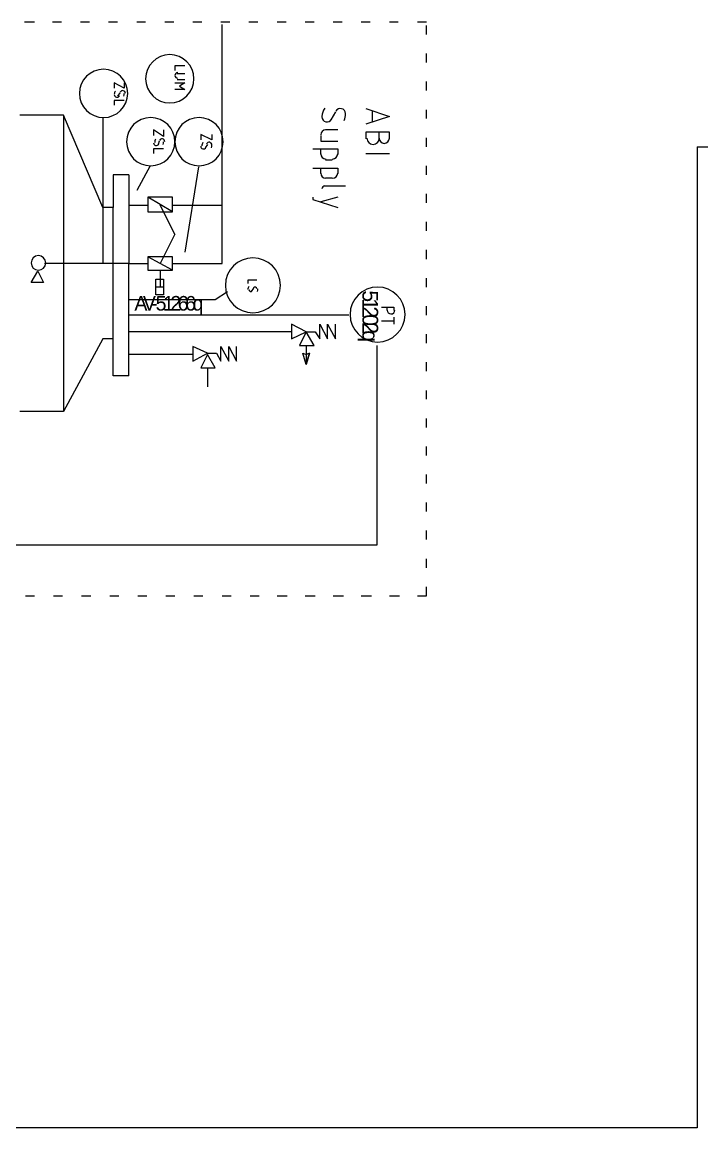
# Model space of a CAD drawing. Header units: millimetres. Extents: x 0 to 33.1, y 1.5 to 45.3.
# Drawn here: x 10.453 to 11.462, y 12.224 to 13.866 of the extents above; entities that cross this region are included whole.
import ezdxf

# ---------------------------------------------------------------- set-up
doc = ezdxf.new("R2010")
doc.units = ezdxf.units.MM
doc.header["$MEASUREMENT"] = 0
doc.layers.get('0').update_dxf_attribs({"linetype": 'CONTINUOUS'})

msp = doc.modelspace()

# ---------------------------------------------------------------- linework, layer by layer
at = {"color": 140, "linetype": 'Continuous'}
for p, q in [((10.4711, 13.8661), (10.4561, 13.8661)), ((10.5111, 13.8661), (10.4978, 13.8661)), ((10.5528, 13.8661), (10.5394, 13.8661)), ((10.5945, 13.8661), (10.5811, 13.8661)), ((10.6361, 13.8661), (10.6228, 13.8661)), ((10.6778, 13.8661), (10.6644, 13.8661)), ((10.7195, 13.8661), (10.7061, 13.8661)), ((10.7611, 13.8661), (10.7478, 13.8661)), ((10.7495, 13.5911), (10.7495, 13.8628)), ((10.8028, 13.8661), (10.7894, 13.8661)), ((10.8445, 13.8661), (10.8311, 13.8661)), ((10.8861, 13.8661), (10.8728, 13.8661)), ((10.9278, 13.8661), (10.9144, 13.8661)), ((10.9695, 13.8661), (10.9561, 13.8661)), ((11.0111, 13.8661), (10.9978, 13.8661)), ((11.0528, 13.8661), (11.0394, 13.8661)), ((11.0528, 13.8478), (11.0528, 13.8611)), ((11.0528, 13.8061), (11.0528, 13.8194)), ((10.6944, 13.8011), (10.6795, 13.8011)), ((10.6795, 13.8011), (10.6795, 13.7944)), ((10.6044, 13.7678), (10.5895, 13.7761)), ((10.5895, 13.7761), (10.5895, 13.7678)), ((10.6044, 13.7761), (10.6044, 13.7678)), ((10.6795, 13.7761), (10.6944, 13.7761)), ((10.6944, 13.7894), (10.6828, 13.7894)), ((10.6828, 13.7811), (10.6944, 13.7811)), ((10.6944, 13.7761), (10.6861, 13.7711)), ((11.0528, 13.7644), (11.0528, 13.7778)), ((10.5978, 13.7611), (10.5945, 13.7561)), ((10.6944, 13.7661), (10.6795, 13.7661)), ((10.6861, 13.7711), (10.6944, 13.7661)), ((10.6044, 13.7495), (10.5895, 13.7495)), ((10.5895, 13.7495), (10.5895, 13.7428)), ((10.7495, 13.5078), (10.7495, 13.7528)), ((10.5144, 13.7278), (10.4494, 13.7278)), ((10.5727, 13.5911), (10.5144, 13.7278)), ((10.5144, 13.7278), (10.5144, 13.2878)), ((10.9178, 13.7328), (10.9111, 13.7211)), ((10.9628, 13.7378), (10.9978, 13.7261)), ((10.9978, 13.7261), (10.9628, 13.7145)), ((10.9728, 13.7178), (10.9728, 13.7344)), ((11.0528, 13.7228), (11.0528, 13.7361)), ((10.5727, 13.7244), (10.5727, 13.5078)), ((10.6628, 13.6961), (10.6478, 13.7061)), ((10.6478, 13.7061), (10.6478, 13.6977)), ((10.6628, 13.7061), (10.6628, 13.6961)), ((10.7344, 13.6911), (10.7178, 13.6994)), ((10.7178, 13.6994), (10.7178, 13.6911)), ((10.7344, 13.6994), (10.7344, 13.6911)), ((10.8961, 13.6977), (10.8961, 13.6895)), ((10.9211, 13.7061), (10.9028, 13.7061)), ((10.9628, 13.7028), (10.9628, 13.6928)), ((10.9978, 13.7028), (10.9628, 13.7028)), ((10.9828, 13.6928), (10.9828, 13.7028)), ((10.9978, 13.6928), (10.9978, 13.7028)), ((11.0528, 13.6811), (11.0528, 13.6944)), ((10.6628, 13.6778), (10.6478, 13.6778)), ((10.6478, 13.6778), (10.6478, 13.6711)), ((10.6561, 13.6895), (10.6545, 13.6845)), ((10.7278, 13.6845), (10.7244, 13.6795)), ((10.8844, 13.6778), (10.9211, 13.6778)), ((10.8961, 13.6895), (10.9211, 13.6895)), ((10.8961, 13.6694), (10.8961, 13.6778)), ((10.9211, 13.6778), (10.9211, 13.6694)), ((10.9128, 13.6611), (10.9028, 13.6611)), ((10.9628, 13.6711), (10.9978, 13.6711)), ((10.6428, 13.6528), (10.6228, 13.6161)), ((10.7145, 13.6511), (10.6944, 13.5245)), ((10.8844, 13.6495), (10.9211, 13.6495)), ((10.8961, 13.6411), (10.8961, 13.6495)), ((10.9211, 13.6495), (10.9211, 13.6411)), ((11.0528, 13.6394), (11.0528, 13.6528)), ((10.6111, 13.6394), (10.5878, 13.6394)), ((10.5878, 13.6394), (10.5878, 13.5911)), ((10.6111, 13.6394), (10.6111, 13.5078)), ((10.9128, 13.6344), (10.9028, 13.6344)), ((10.9011, 13.6228), (10.9328, 13.6228)), ((11.0528, 13.5978), (11.0528, 13.6111)), ((10.6111, 13.5945), (10.6394, 13.5945)), ((10.6761, 13.6061), (10.6394, 13.6061)), ((10.6394, 13.6061), (10.6394, 13.5844)), ((10.6761, 13.5844), (10.6394, 13.6061)), ((10.6795, 13.5511), (10.6578, 13.5945)), ((10.6761, 13.5844), (10.6761, 13.6061)), ((10.6761, 13.5945), (10.7495, 13.5945)), ((10.8844, 13.6061), (10.8844, 13.6028)), ((10.8844, 13.6028), (10.9211, 13.5911)), ((10.9211, 13.6061), (10.8961, 13.5994)), ((10.5878, 13.5911), (10.5727, 13.5911)), ((10.5878, 13.3961), (10.5878, 13.5911)), ((10.6394, 13.5844), (10.6761, 13.5844)), ((11.0528, 13.5561), (11.0528, 13.5694)), ((10.6795, 13.5511), (10.6578, 13.5078)), ((11.0528, 13.5144), (11.0528, 13.5278)), ((10.6761, 13.5178), (10.6394, 13.5178)), ((10.6394, 13.5178), (10.6394, 13.4978)), ((10.6761, 13.4978), (10.6394, 13.5178)), ((10.6761, 13.4978), (10.6761, 13.5178)), ((10.4661, 13.4794), (10.4761, 13.4961)), ((10.4761, 13.4961), (10.4844, 13.4794)), ((10.6111, 13.5078), (10.4861, 13.5078)), ((10.6111, 13.5078), (10.6394, 13.5078)), ((10.6111, 13.3411), (10.6111, 13.5078)), ((10.6394, 13.4978), (10.6761, 13.4978)), ((10.6578, 13.4978), (10.6578, 13.4728)), ((10.6761, 13.5078), (10.7495, 13.5078)), ((10.4844, 13.4794), (10.4661, 13.4794)), ((10.6511, 13.4844), (10.6628, 13.4844)), ((10.6511, 13.4611), (10.6511, 13.4844)), ((10.6628, 13.4844), (10.6628, 13.4611)), ((10.8011, 13.4828), (10.7878, 13.4828)), ((10.7878, 13.4828), (10.7878, 13.4778)), ((11.0528, 13.4728), (11.0528, 13.4861)), ((10.6628, 13.4728), (10.6511, 13.4728)), ((10.7394, 13.4544), (10.7578, 13.4661)), ((10.7961, 13.4711), (10.7928, 13.4661)), ((10.6111, 13.4544), (10.7394, 13.4544)), ((10.6628, 13.4611), (10.6511, 13.4611)), ((10.9378, 13.4311), (10.6111, 13.4311)), ((10.9861, 13.4428), (11.0044, 13.4428)), ((10.9945, 13.4378), (10.9945, 13.4428)), ((11.0044, 13.4428), (11.0044, 13.4378)), ((11.0528, 13.4311), (11.0528, 13.4444)), ((10.8745, 13.4061), (10.8528, 13.4178)), ((10.8528, 13.4178), (10.8528, 13.3961)), ((10.8944, 13.3961), (10.8944, 13.4178)), ((10.8944, 13.4178), (10.9061, 13.3961)), ((10.9061, 13.3961), (10.9061, 13.4178)), ((10.9061, 13.4178), (10.9178, 13.3961)), ((10.9178, 13.3961), (10.9178, 13.4178)), ((10.9861, 13.4228), (11.0044, 13.4228)), ((11.0044, 13.4278), (11.0044, 13.4178)), ((10.8528, 13.4061), (10.6111, 13.4061)), ((10.8528, 13.3961), (10.8745, 13.4061)), ((10.8745, 13.4061), (10.8644, 13.3861)), ((10.8861, 13.3861), (10.8745, 13.4061)), ((10.8745, 13.4061), (10.8878, 13.4061)), ((10.8878, 13.4061), (10.8944, 13.3961)), ((11.0528, 13.3894), (11.0528, 13.4028)), ((10.5727, 13.3961), (10.5144, 13.2878)), ((10.5878, 13.3961), (10.5727, 13.3961)), ((10.5878, 13.3411), (10.5878, 13.3961)), ((10.7278, 13.3745), (10.7061, 13.3844)), ((10.7061, 13.3844), (10.7061, 13.3628)), ((10.7478, 13.3628), (10.7478, 13.3844)), ((10.7478, 13.3844), (10.7594, 13.3628)), ((10.7594, 13.3628), (10.7594, 13.3844)), ((10.7594, 13.3844), (10.7711, 13.3628)), ((10.7711, 13.3628), (10.7711, 13.3844)), ((10.8644, 13.3861), (10.8861, 13.3861)), ((10.8745, 13.3861), (10.8745, 13.3578)), ((10.9794, 13.3861), (10.9794, 13.0895)), ((10.7061, 13.3728), (10.6111, 13.3728)), ((10.7061, 13.3628), (10.7278, 13.3745)), ((10.7278, 13.3728), (10.7178, 13.3528)), ((10.7278, 13.3745), (10.7411, 13.3745)), ((10.7394, 13.3528), (10.7278, 13.3728)), ((10.7411, 13.3745), (10.7478, 13.3628)), ((10.8745, 13.3578), (10.8695, 13.3745)), ((10.8695, 13.3745), (10.8745, 13.3728)), ((10.8745, 13.3578), (10.8794, 13.3745)), ((10.8794, 13.3745), (10.8745, 13.3728)), ((10.8745, 13.3728), (10.8794, 13.3745)), ((10.8794, 13.3745), (10.8745, 13.3578)), ((10.7178, 13.3528), (10.7394, 13.3528)), ((10.7278, 13.3528), (10.7278, 13.3244)), ((11.0528, 13.3478), (11.0528, 13.3611)), ((10.6111, 13.3411), (10.5878, 13.3411)), ((11.0528, 13.3061), (11.0528, 13.3194)), ((10.5144, 13.2878), (10.4494, 13.2878)), ((11.0528, 13.2644), (11.0528, 13.2778)), ((11.0528, 13.2228), (11.0528, 13.2361)), ((11.0528, 13.1811), (11.0528, 13.1944)), ((11.0528, 13.1394), (11.0528, 13.1528)), ((11.0528, 13.0978), (11.0528, 13.1111)), ((10.9794, 13.0895), (10.3445, 13.0895)), ((11.0528, 13.0561), (11.0528, 13.0694)), ((11.0528, 13.0144), (11.0528, 13.0278)), ((10.4578, 13.0144), (10.4711, 13.0144)), ((10.4995, 13.0144), (10.5128, 13.0144)), ((10.5411, 13.0144), (10.5545, 13.0144)), ((10.5828, 13.0144), (10.5961, 13.0144)), ((10.6245, 13.0144), (10.6378, 13.0144)), ((10.6661, 13.0144), (10.6795, 13.0144)), ((10.7078, 13.0144), (10.7211, 13.0144)), ((10.7495, 13.0144), (10.7628, 13.0144)), ((10.7911, 13.0144), (10.8045, 13.0144)), ((10.8311, 13.0144), (10.8461, 13.0144)), ((10.8728, 13.0144), (10.8878, 13.0144)), ((10.9144, 13.0144), (10.9295, 13.0144)), ((10.9561, 13.0144), (10.9711, 13.0144)), ((10.9978, 13.0144), (11.0128, 13.0144)), ((11.0394, 13.0144), (11.0528, 13.0144))]:
    msp.add_line(p, q, dxfattribs=at)
at = {"color": 7, "linetype": 'Continuous'}
for p, q in [((11.4544, 13.6811), (11.4544, 13.6811)), ((11.4544, 13.6811), (11.4544, 12.2244)), ((11.4544, 13.6811), (11.7195, 13.6811)), ((11.4544, 12.2244), (8.67779, 12.2244))]:
    msp.add_line(p, q, dxfattribs=at)
at = {"color": 140, "linetype": 'Continuous'}
for points in [[(10.6719, 13.8178), (10.6521, 13.8178), (10.6361, 13.8018), (10.6361, 13.782)], [(10.7078, 13.782), (10.7078, 13.8018), (10.6917, 13.8178), (10.6719, 13.8178)], [(10.5736, 13.7961), (10.5538, 13.7961), (10.5378, 13.7801), (10.5378, 13.7602)], [(10.6094, 13.7602), (10.6094, 13.7801), (10.5934, 13.7961), (10.5736, 13.7961)], [(10.6837, 13.7911), (10.6813, 13.7911), (10.6795, 13.7893), (10.6795, 13.7869)], [(10.6361, 13.782), (10.6361, 13.7622), (10.6521, 13.7461), (10.6719, 13.7461)], [(10.6719, 13.7461), (10.6917, 13.7461), (10.7078, 13.7622), (10.7078, 13.782)], [(10.6795, 13.7869), (10.6794, 13.7847), (10.6813, 13.7828), (10.6836, 13.7828)], [(10.5378, 13.7602), (10.5378, 13.7405), (10.5538, 13.7244), (10.5736, 13.7244)], [(10.5736, 13.7244), (10.5934, 13.7244), (10.6094, 13.7405), (10.6094, 13.7602)], [(10.5911, 13.7638), (10.5901, 13.7624), (10.5895, 13.7607), (10.5895, 13.7591)], [(10.5895, 13.7586), (10.5895, 13.7567), (10.5908, 13.755), (10.5926, 13.7546)], [(10.6029, 13.7643), (10.6011, 13.7648), (10.5991, 13.7639), (10.5982, 13.7622)], [(10.6061, 13.7602), (10.6061, 13.7622), (10.6048, 13.7639), (10.6029, 13.7643)], [(10.6036, 13.7561), (10.6042, 13.7574), (10.6044, 13.7587), (10.6044, 13.7601)], [(10.5926, 13.7546), (10.5945, 13.7541), (10.5964, 13.755), (10.5973, 13.7567)], [(10.9018, 13.7381), (10.8994, 13.7345), (10.8979, 13.7304), (10.8978, 13.7262)], [(10.8978, 13.7253), (10.8978, 13.7218), (10.9002, 13.7188), (10.9035, 13.718)], [(10.927, 13.7376), (10.9236, 13.7384), (10.9201, 13.7368), (10.9186, 13.7337)], [(10.9328, 13.7303), (10.9328, 13.7338), (10.9304, 13.7368), (10.927, 13.7376)], [(10.9308, 13.7199), (10.9321, 13.7231), (10.9327, 13.7266), (10.9328, 13.73)], [(10.6436, 13.7244), (10.6238, 13.7244), (10.6078, 13.7084), (10.6078, 13.6886)], [(10.6795, 13.6886), (10.6795, 13.7084), (10.6634, 13.7244), (10.6436, 13.7244)], [(10.7153, 13.7244), (10.6955, 13.7244), (10.6795, 13.7084), (10.6795, 13.6886)], [(10.7511, 13.6886), (10.7511, 13.7084), (10.7351, 13.7244), (10.7153, 13.7244)], [(10.9035, 13.718), (10.9069, 13.7172), (10.9104, 13.7188), (10.9119, 13.7219)], [(10.6511, 13.6922), (10.6501, 13.6908), (10.6495, 13.6891), (10.6495, 13.6874)], [(10.6612, 13.6927), (10.6594, 13.6931), (10.6574, 13.6922), (10.6566, 13.6905)], [(10.6644, 13.6886), (10.6644, 13.6905), (10.6631, 13.6922), (10.6612, 13.6927)], [(10.9036, 13.7061), (10.8995, 13.7061), (10.8961, 13.7028), (10.8961, 13.6986)], [(10.9645, 13.6936), (10.9645, 13.6885), (10.9685, 13.6845), (10.9736, 13.6845)], [(10.9736, 13.6845), (10.9787, 13.6845), (10.9828, 13.6885), (10.9828, 13.6936)], [(10.9828, 13.6936), (10.9828, 13.6895), (10.9861, 13.6861), (10.9903, 13.6861)], [(10.9903, 13.6861), (10.9944, 13.6861), (10.9978, 13.6895), (10.9978, 13.6936)], [(10.6078, 13.6886), (10.6078, 13.6688), (10.6238, 13.6528), (10.6436, 13.6528)], [(10.6436, 13.6528), (10.6634, 13.6528), (10.6795, 13.6688), (10.6795, 13.6886)], [(10.6478, 13.687), (10.6478, 13.685), (10.6491, 13.6834), (10.6509, 13.6829)], [(10.6509, 13.6829), (10.6528, 13.6825), (10.6548, 13.6833), (10.6557, 13.6851)], [(10.6619, 13.6845), (10.6625, 13.6857), (10.6628, 13.6871), (10.6628, 13.6884)], [(10.6795, 13.6886), (10.6795, 13.6688), (10.6955, 13.6528), (10.7153, 13.6528)], [(10.7153, 13.6528), (10.7351, 13.6528), (10.7511, 13.6688), (10.7511, 13.6886)], [(10.7178, 13.682), (10.7178, 13.68), (10.7191, 13.6783), (10.721, 13.6779)], [(10.7211, 13.6872), (10.7201, 13.6858), (10.7195, 13.6841), (10.7195, 13.6823)], [(10.721, 13.6779), (10.7228, 13.6775), (10.7248, 13.6783), (10.7256, 13.68)], [(10.7313, 13.6877), (10.7294, 13.6881), (10.7274, 13.6872), (10.7266, 13.6855)], [(10.7344, 13.6836), (10.7344, 13.6855), (10.7331, 13.6872), (10.7313, 13.6877)], [(10.7336, 13.6795), (10.7342, 13.6807), (10.7344, 13.6821), (10.7344, 13.6834)], [(10.8961, 13.6703), (10.8961, 13.6661), (10.8995, 13.6628), (10.9036, 13.6628)], [(10.9136, 13.6628), (10.9178, 13.6628), (10.9211, 13.6661), (10.9211, 13.6703)], [(10.8961, 13.6419), (10.8961, 13.6378), (10.8995, 13.6344), (10.9036, 13.6344)], [(10.9136, 13.6344), (10.9178, 13.6344), (10.9211, 13.6378), (10.9211, 13.6419)], [(10.902, 13.6228), (10.8996, 13.6228), (10.8978, 13.6209), (10.8978, 13.6186)], [(10.4769, 13.5194), (10.471, 13.5194), (10.4661, 13.5146), (10.4661, 13.5086)], [(10.4878, 13.5086), (10.4878, 13.5146), (10.4829, 13.5194), (10.4769, 13.5194)], [(10.7953, 13.5161), (10.7727, 13.5161), (10.7544, 13.4978), (10.7544, 13.4753)], [(10.8361, 13.4753), (10.8361, 13.4978), (10.8178, 13.5161), (10.7953, 13.5161)], [(10.4661, 13.5086), (10.4661, 13.5026), (10.471, 13.4978), (10.4769, 13.4978)], [(10.4769, 13.4978), (10.4829, 13.4978), (10.4878, 13.5026), (10.4878, 13.5086)], [(10.7544, 13.4753), (10.7544, 13.4528), (10.7727, 13.4345), (10.7953, 13.4345)], [(10.7894, 13.4738), (10.7884, 13.4724), (10.7879, 13.4708), (10.7878, 13.469)], [(10.7894, 13.4686), (10.7894, 13.4674), (10.7903, 13.4665), (10.7913, 13.4662)], [(10.7913, 13.4662), (10.7925, 13.4659), (10.7936, 13.4664), (10.7942, 13.4674)], [(10.7953, 13.4345), (10.8178, 13.4345), (10.8361, 13.4528), (10.8361, 13.4753)], [(10.7992, 13.4727), (10.7981, 13.473), (10.7969, 13.4724), (10.7964, 13.4714)], [(10.8011, 13.4703), (10.8011, 13.4714), (10.8003, 13.4724), (10.7992, 13.4727)], [(10.802, 13.4661), (10.8025, 13.4674), (10.8027, 13.4688), (10.8028, 13.4701)], [(10.9803, 13.4728), (10.9577, 13.4728), (10.9395, 13.4545), (10.9395, 13.432)], [(11.0211, 13.432), (11.0211, 13.4545), (11.0028, 13.4728), (10.9803, 13.4728)], [(10.9395, 13.432), (10.9395, 13.4094), (10.9577, 13.3911), (10.9803, 13.3911)], [(10.9803, 13.3911), (11.0028, 13.3911), (11.0211, 13.4094), (11.0211, 13.432)], [(10.9945, 13.4386), (10.9944, 13.4354), (10.997, 13.4328), (11.0002, 13.4328)], [(11.0002, 13.4328), (11.0035, 13.4328), (11.0061, 13.4353), (11.0061, 13.4386)]]:
    msp.add_open_spline(points, degree=3, dxfattribs=at)

# ---------------------------------------------------------------- texts
at = {"color": 140}
for s, p in [('5', (10.9578, 13.4678)), ('1', (10.9578, 13.4559)), ('0', (10.9578, 13.4323)), ('2', (10.9578, 13.4441)), ('2', (10.9578, 13.4205)), ('q', (10.9578, 13.4086))]:
    msp.add_text(s, height=0.023333, rotation=270, dxfattribs=at).set_placement(p)
for s, p in [('A', (10.6194, 13.4378)), ('V', (10.632, 13.4378)), ('-', (10.6442, 13.4378)), ('5', (10.6509, 13.4378)), ('1', (10.6618, 13.4378)), ('2', (10.6728, 13.4378)), ('6', (10.6837, 13.4378)), ('6', (10.6947, 13.4378)), ('q', (10.7057, 13.4378))]:
    msp.add_text(s, height=0.021667, dxfattribs=at).set_placement(p)

doc.saveas('drawing.dxf')
